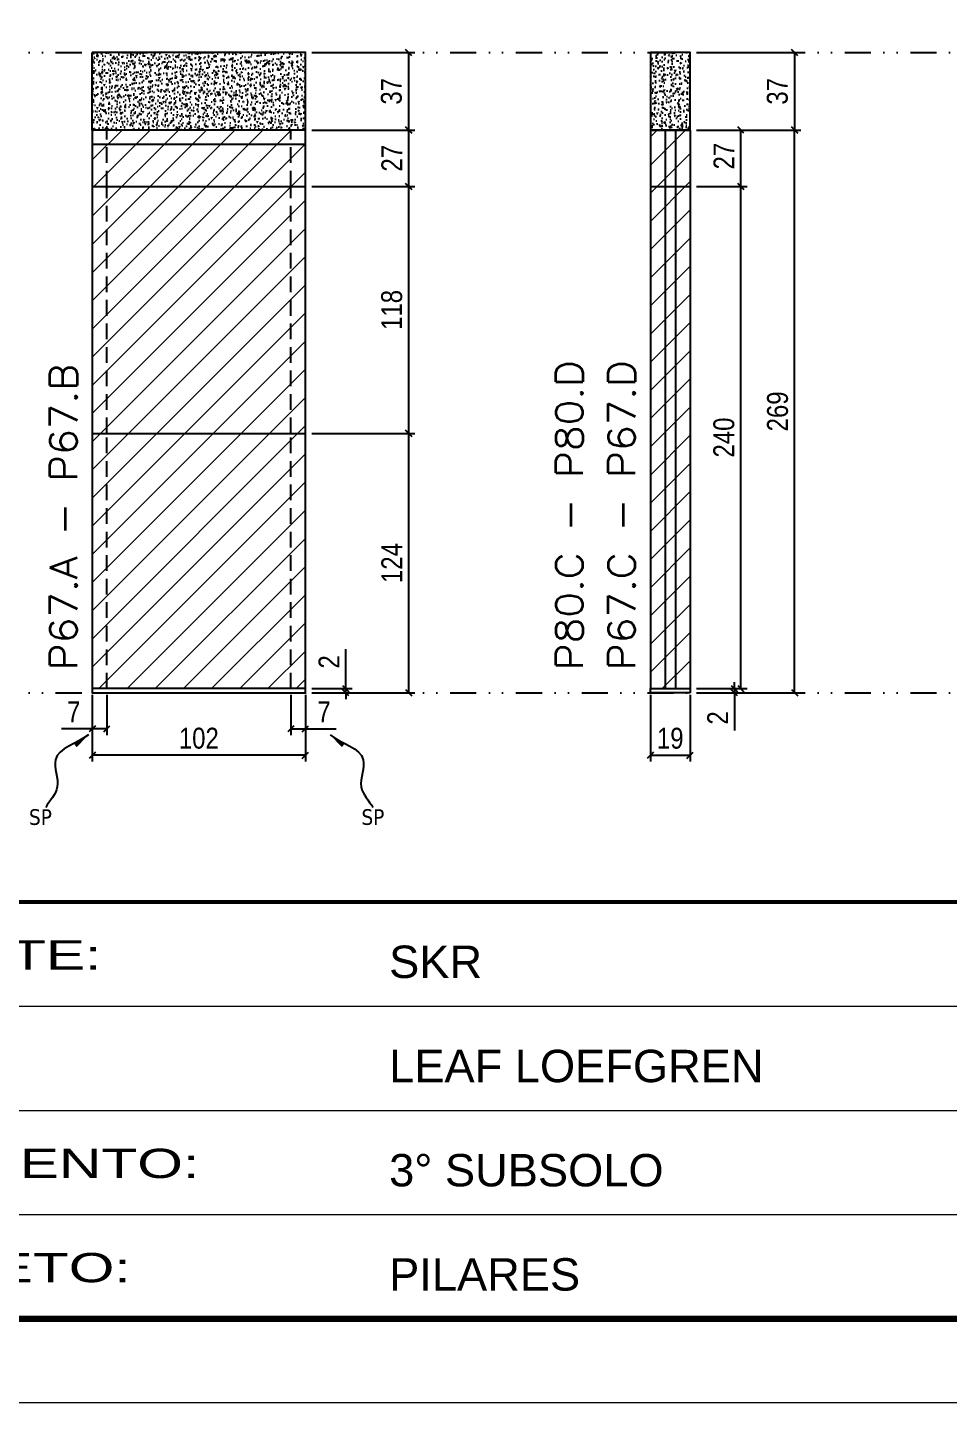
# Model space of a CAD drawing. Header units: millimetres. Extents: x 13777 to 27878, y -21631 to 6985.
# Drawn here: x 19708 to 20148, y 192 to 849 of the extents above; entities that cross this region are included whole.
import ezdxf

# ---------------------------------------------------------------- set-up
doc = ezdxf.new("R2010")
doc.units = ezdxf.units.MM
for name, pattern in [('CONTINUO', [0]), ('DASHED', [0.75, 0.5, -0.25]), ('DIVIDE2', [0.625, 0.25, -0.125, 0, -0.125, 0, -0.125]), ('HIDDEN', [0.375, 0.25, -0.125])]:
    doc.linetypes.add(name, pattern=pattern)
for name, color, linetype in [('COTA', 241, 'Continuous'), ('Nível', 160, 'Continuous'), ('Painéis', 200, 'Continuous'), ('SARR_2.2x7', 40, 'Continuous'), ('Sarrafo de Pressão', 42, 'HIDDEN'), ('texto', 7, 'Continuous')]:
    doc.layers.add(name, color=color, linetype=linetype)
for name, color, linetype, lineweight in [('Folhas', 255, 'Continuous', 9), ('Hachura', 251, 'Continuous', 9), ('SARRAFO DE PRESSAO', 251, 'DASHED', 9), ('Texto Seção', 7, 'Continuous', 15)]:
    doc.layers.add(name, color=color, linetype=linetype, lineweight=lineweight)
doc.styles.add('ARIAL', font='arial.ttf')
doc.styles.add('COTA TECNICA', font='techl___.ttf', dxfattribs={"height": 10})
doc.styles.add('COTA TECNICA-50', font='techl___.ttf', dxfattribs={"height": 10})
doc.styles.add('REGUA-120', font='ROMANS.shx', dxfattribs={"height": 15})
doc.styles.get("Standard").update_dxf_attribs({"font": 'arial.ttf'})
doc.styles.add('Tecnologia', font='')
doc.styles.get('Tecnologia').set_extended_font_data('Forgotten Futurist')
doc.dimstyles.new('COTA PAINEL-50', dxfattribs={"dimtxt": 10, "dimasz": 3, "dimexe": 3, "dimexo": 3, "dimgap": 3, "dimtad": 1, "dimdec": 1, "dimzin": 12, "dimdsep": 46, "dimtxsty": 'COTA TECNICA-50', "dimblk1": 'OBLIQUE', "dimblk2": 'OBLIQUE', "dimsah": 1, "dimcen": 0.9, "dimclrd": 4, "dimclre": 4, "dimclrt": 240, "dimadec": 1, "dimazin": 3, "dimtfac": 1, "dimtdec": 1, "dimtmove": 0, "dimatfit": 3, "dimfxl": 1, "dimtolj": 1, "dimtzin": 12, "dimarcsym": 0})
doc.dimstyles.new('PAINEL', dxfattribs={"dimtxt": 10, "dimasz": 3, "dimexe": 3, "dimexo": 3, "dimgap": 3, "dimtad": 1, "dimdec": 1, "dimzin": 12, "dimdsep": 46, "dimtxsty": 'COTA TECNICA', "dimblk1": 'OBLIQUE', "dimblk2": 'OBLIQUE', "dimsah": 1, "dimcen": 0.9, "dimclrd": 4, "dimclre": 4, "dimclrt": 240, "dimadec": 1, "dimazin": 3, "dimtfac": 1, "dimtdec": 1, "dimtmove": 0, "dimatfit": 3, "dimfxl": 1, "dimtolj": 1, "dimtzin": 12, "dimarcsym": 0})
doc.dimstyles.get("Standard").update_dxf_attribs({"dimtxt": 0.18, "dimasz": 0.18, "dimexe": 0.18, "dimexo": 0.0625, "dimgap": 0.09, "dimtad": 0, "dimtih": 1, "dimtoh": 1, "dimdec": 4, "dimzin": 0, "dimdsep": 46, "dimtxsty": 'Standard', "dimcen": 0.09, "dimadec": 0, "dimazin": 0, "dimtfac": 1, "dimtdec": 4, "dimtofl": 0, "dimtmove": 0, "dimatfit": 3, "dimfxl": 1, "dimtolj": 1, "dimtzin": 0, "dimarcsym": 0})

# ---------------------------------------------------------------- blocks, each defined once
blk = doc.blocks.new('9999999999')
at = {"color": 30, "linetype": 'CONTINUO'}
for p, q in [((98564.56, 34379.64), (99583.98, 34379.64)), ((98564.56, 34329.83), (99487.98, 34329.83)), ((98564.56, 34280.02), (99487.98, 34280.02))]:
    blk.add_line(p, q, dxfattribs=at)
at = {"color": 30, "linetype": 'CONTINUO', "const_width": 2}
blk.add_lwpolyline([(99583.98, 34230.21), (99583.98, 34414.45, 0.414214), (99568.98, 34429.45), (98228.98, 34429.45, 0.414214), (98213.98, 34414.45), (98213.98, 34245.21, 0.414214), (98228.98, 34230.21), (99583.98, 34230.21)], format="xyb", dxfattribs=at)
at = {"layer": 'Folhas'}
blk.add_lwpolyline([(98138.98, 34190.21), (99623.98, 34190.21), (99623.98, 35240.21), (98138.98, 35240.21)], close=True, dxfattribs=at)
at = {"layer": 'Folhas', "color": 30, "const_width": 3}
blk.add_lwpolyline([(98213.98, 34230.21), (99583.98, 34230.21), (99583.98, 35200.21), (98213.98, 35200.21)], close=True, dxfattribs=at)
at = {"color": 7, "linetype": 'Continuous', "ltscale": 5, "style": 'ARIAL'}
for s, height, p in [('SKR', 15.483, (98837.68, 34393.13)), ('LEAF LOEFGREN', 15.4829, (98837.68, 34343.32)), ('3° SUBSOLO', 15.483, (98837.68, 34293.51)), ('PILARES', 15.483, (98837.68, 34243.7))]:
    blk.add_text(s, height=height, dxfattribs=at).set_placement(p)
at = {"layer": 'Folhas', "color": 7, "style": 'Tecnologia', "width": 1.5}
for s, p in [('CLIENTE:', (98573.65, 34397.17)), ('PAVIMENTO:', (98573.65, 34297.5)), ('PROJETO:', (98573.65, 34247.69))]:
    blk.add_text(s, height=14, dxfattribs=at).set_placement(p)
blk = doc.blocks.new('_Oblique')
at = {"color": 0, "linetype": 'ByBlock', "lineweight": -2}
blk.add_line((-0.5, -0.5), (0.5, 0.5), dxfattribs=at)
blk = doc.blocks.new('*D1562')
at = {"layer": 'COTA', "color": 4, "lineweight": -2, "transparency": 16777216}
for p, q in [((19738.65, 530.13), (19738.65, 498.24)), ((19840.65, 530.13), (19840.65, 498.24)), ((19840.65, 501.24), (19738.65, 501.24))]:
    blk.add_line(p, q, dxfattribs=at)
at = {"layer": 'Defpoints', "color": 0, "transparency": 16777216}
for p in [(19738.65, 533.13), (19840.65, 533.13), (19738.65, 501.24)]:
    blk.add_point(p, dxfattribs=at)
at = {"layer": 'COTA', "color": 4, "lineweight": -2, "transparency": 16777216, "xscale": 3, "yscale": 3, "zscale": 3, "rotation": 180}
blk.add_blockref('_Oblique', (19738.65, 501.24), dxfattribs=at)
at = {"layer": 'COTA', "color": 4, "lineweight": -2, "transparency": 16777216, "xscale": 3, "yscale": 3, "zscale": 3}
blk.add_blockref('_Oblique', (19840.65, 501.24), dxfattribs=at)
at = {"layer": 'COTA', "color": 240, "transparency": 16777216, "insert": (19789.65, 509.34), "char_height": 10, "attachment_point": 5, "style": 'COTA TECNICA'}
blk.add_mtext('\\A1;102', dxfattribs=at)
blk = doc.blocks.new('*D1563')
at = {"layer": 'COTA', "color": 4, "lineweight": -2, "transparency": 16777216}
for p, q in [((19833.65, 530.13), (19833.65, 510.89)), ((19840.65, 528.13), (19840.65, 510.89)), ((19833.65, 513.89), (19840.65, 513.89)), ((19840.65, 513.89), (19855.39, 513.89))]:
    blk.add_line(p, q, dxfattribs=at)
at = {"layer": 'Defpoints', "color": 0, "transparency": 16777216}
for p in [(19833.65, 533.13), (19840.65, 531.13), (19840.65, 513.89)]:
    blk.add_point(p, dxfattribs=at)
at = {"layer": 'COTA', "color": 4, "lineweight": -2, "transparency": 16777216, "xscale": 3, "yscale": 3, "zscale": 3, "rotation": 180}
blk.add_blockref('_Oblique', (19833.65, 513.89), dxfattribs=at)
at = {"layer": 'COTA', "color": 4, "lineweight": -2, "transparency": 16777216, "xscale": 3, "yscale": 3, "zscale": 3}
blk.add_blockref('_Oblique', (19840.65, 513.89), dxfattribs=at)
at = {"layer": 'COTA', "color": 240, "transparency": 16777216, "insert": (19849.52, 521.97), "char_height": 10, "attachment_point": 5, "style": 'COTA TECNICA-50'}
blk.add_mtext('\\A1;7', dxfattribs=at)
blk = doc.blocks.new('*D1564')
at = {"layer": 'COTA', "color": 4, "lineweight": -2, "transparency": 16777216}
for p, q in [((19738.65, 528.13), (19738.65, 510.89)), ((19745.65, 530.13), (19745.65, 510.89)), ((19738.65, 513.89), (19723.92, 513.89)), ((19745.65, 513.89), (19738.65, 513.89))]:
    blk.add_line(p, q, dxfattribs=at)
at = {"layer": 'Defpoints', "color": 0, "transparency": 16777216}
for p in [(19745.65, 533.13), (19738.65, 531.13), (19738.65, 513.89)]:
    blk.add_point(p, dxfattribs=at)
at = {"layer": 'COTA', "color": 4, "lineweight": -2, "transparency": 16777216, "xscale": 3, "yscale": 3, "zscale": 3, "rotation": 180}
blk.add_blockref('_Oblique', (19738.65, 513.89), dxfattribs=at)
at = {"layer": 'COTA', "color": 4, "lineweight": -2, "transparency": 16777216, "xscale": 3, "yscale": 3, "zscale": 3}
blk.add_blockref('_Oblique', (19745.65, 513.89), dxfattribs=at)
at = {"layer": 'COTA', "color": 240, "transparency": 16777216, "insert": (19729.79, 521.97), "char_height": 10, "attachment_point": 5, "style": 'COTA TECNICA-50'}
blk.add_mtext('\\A1;7', dxfattribs=at)
blk = doc.blocks.new('*D1565')
at = {"layer": 'COTA', "color": 4, "lineweight": -2, "transparency": 16777216}
for p, q in [((19859.91, 533.13), (19859.91, 551.94)), ((19843.65, 533.13), (19862.91, 533.13)), ((19859.91, 531.13), (19859.91, 533.13)), ((19843.65, 531.13), (19862.91, 531.13)), ((19859.91, 531.13), (19859.91, 528.13))]:
    blk.add_line(p, q, dxfattribs=at)
at = {"layer": 'Defpoints', "color": 0, "transparency": 16777216}
for p in [(19840.65, 533.13), (19840.65, 531.13), (19859.91, 531.13)]:
    blk.add_point(p, dxfattribs=at)
at = {"layer": 'COTA', "color": 4, "lineweight": -2, "transparency": 16777216, "xscale": 3, "yscale": 3, "zscale": 3}
for p, rotation in [((19859.91, 533.13), 270), ((19859.91, 531.13), 90)]:
    blk.add_blockref('_Oblique', p, dxfattribs=dict(at, rotation=rotation))
at = {"layer": 'COTA', "color": 240, "transparency": 16777216, "insert": (19851.91, 545.88), "char_height": 10, "attachment_point": 5, "rotation": 90, "style": 'COTA TECNICA-50'}
blk.add_mtext('\\A1;2', dxfattribs=at)
blk = doc.blocks.new('*D1572')
at = {"layer": 'COTA', "color": 4, "lineweight": -2, "transparency": 16777216}
for p, q in [((19843.65, 837.13), (19893.02, 837.13)), ((19890.02, 800.13), (19890.02, 837.13)), ((19843.65, 800.13), (19893.02, 800.13))]:
    blk.add_line(p, q, dxfattribs=at)
at = {"layer": 'Defpoints', "color": 0, "transparency": 16777216}
for p in [(19840.65, 837.13), (19890.02, 837.13), (19840.65, 800.13)]:
    blk.add_point(p, dxfattribs=at)
at = {"layer": 'COTA', "color": 4, "lineweight": -2, "transparency": 16777216, "xscale": 3, "yscale": 3, "zscale": 3}
for p, rotation in [((19890.02, 837.13), 90), ((19890.02, 800.13), 270)]:
    blk.add_blockref('_Oblique', p, dxfattribs=dict(at, rotation=rotation))
at = {"layer": 'COTA', "color": 240, "transparency": 16777216, "insert": (19881.8, 818.63), "char_height": 10, "attachment_point": 5, "rotation": 90, "style": 'COTA TECNICA-50'}
blk.add_mtext('\\A1;37', dxfattribs=at)
blk = doc.blocks.new('*D1566')
at = {"layer": 'COTA', "color": 4, "lineweight": -2, "transparency": 16777216}
for p, q in [((19843.65, 773.13), (19893.02, 773.13)), ((19890.02, 655.13), (19890.02, 773.13)), ((19843.65, 655.13), (19893.02, 655.13))]:
    blk.add_line(p, q, dxfattribs=at)
at = {"layer": 'Defpoints', "color": 0, "transparency": 16777216}
for p in [(19840.65, 773.13), (19890.02, 773.13), (19840.65, 655.13)]:
    blk.add_point(p, dxfattribs=at)
at = {"layer": 'COTA', "color": 4, "lineweight": -2, "transparency": 16777216, "xscale": 3, "yscale": 3, "zscale": 3}
for p, rotation in [((19890.02, 773.13), 90), ((19890.02, 655.13), 270)]:
    blk.add_blockref('_Oblique', p, dxfattribs=dict(at, rotation=rotation))
at = {"layer": 'COTA', "color": 240, "transparency": 16777216, "insert": (19881.93, 714.13), "char_height": 10, "attachment_point": 5, "rotation": 90, "style": 'COTA TECNICA-50'}
blk.add_mtext('\\A1;118', dxfattribs=at)
blk = doc.blocks.new('*D1567')
at = {"layer": 'COTA', "color": 4, "lineweight": -2, "transparency": 16777216}
for p, q in [((19843.65, 800.13), (19893.02, 800.13)), ((19890.02, 773.13), (19890.02, 800.13)), ((19843.65, 773.13), (19893.02, 773.13))]:
    blk.add_line(p, q, dxfattribs=at)
at = {"layer": 'Defpoints', "color": 0, "transparency": 16777216}
for p in [(19840.65, 800.13), (19890.02, 800.13), (19840.65, 773.13)]:
    blk.add_point(p, dxfattribs=at)
at = {"layer": 'COTA', "color": 4, "lineweight": -2, "transparency": 16777216, "xscale": 3, "yscale": 3, "zscale": 3}
for p, rotation in [((19890.02, 800.13), 90), ((19890.02, 773.13), 270)]:
    blk.add_blockref('_Oblique', p, dxfattribs=dict(at, rotation=rotation))
at = {"layer": 'COTA', "color": 240, "transparency": 16777216, "insert": (19881.95, 786.63), "char_height": 10, "attachment_point": 5, "rotation": 90, "style": 'COTA TECNICA-50'}
blk.add_mtext('\\A1;27', dxfattribs=at)
blk = doc.blocks.new('*D1573')
at = {"layer": 'COTA', "color": 4, "linetype": 'ByBlock', "lineweight": -2, "transparency": 16777216}
for p, q in [((19843.65, 655.13), (19893.02, 655.13)), ((19890.02, 531.13), (19890.02, 655.13)), ((19843.65, 531.13), (19893.02, 531.13))]:
    blk.add_line(p, q, dxfattribs=at)
at = {"layer": 'Defpoints', "color": 0, "linetype": 'ByBlock', "transparency": 16777216}
for p in [(19840.65, 655.13), (19890.02, 655.13), (19840.65, 531.13)]:
    blk.add_point(p, dxfattribs=at)
at = {"layer": 'COTA', "color": 4, "linetype": 'ByBlock', "lineweight": -2, "transparency": 16777216, "xscale": 3, "yscale": 3, "zscale": 3}
for p, rotation in [((19890.02, 655.13), 90), ((19890.02, 531.13), 270)]:
    blk.add_blockref('_Oblique', p, dxfattribs=dict(at, rotation=rotation))
at = {"layer": 'COTA', "color": 240, "linetype": 'ByBlock', "transparency": 16777216, "insert": (19881.95, 593.13), "char_height": 10, "attachment_point": 5, "rotation": 90, "style": 'COTA TECNICA'}
blk.add_mtext('\\A1;124', dxfattribs=at)
blk = doc.blocks.new('*D1574')
at = {"layer": 'COTA', "color": 4, "linetype": 'ByBlock', "lineweight": -2, "transparency": 16777216}
for p, q in [((19843.65, 655.13), (19893.02, 655.13)), ((19890.02, 531.13), (19890.02, 655.13)), ((19843.65, 531.13), (19893.02, 531.13))]:
    blk.add_line(p, q, dxfattribs=at)
at = {"layer": 'Defpoints', "color": 0, "linetype": 'ByBlock', "transparency": 16777216}
for p in [(19840.65, 655.13), (19890.02, 655.13), (19840.65, 531.13)]:
    blk.add_point(p, dxfattribs=at)
at = {"layer": 'COTA', "color": 4, "linetype": 'ByBlock', "lineweight": -2, "transparency": 16777216, "xscale": 3, "yscale": 3, "zscale": 3}
for p, rotation in [((19890.02, 655.13), 90), ((19890.02, 531.13), 270)]:
    blk.add_blockref('_Oblique', p, dxfattribs=dict(at, rotation=rotation))
at = {"layer": 'COTA', "color": 240, "linetype": 'ByBlock', "transparency": 16777216, "insert": (19881.95, 593.13), "char_height": 10, "attachment_point": 5, "rotation": 90, "style": 'COTA TECNICA'}
blk.add_mtext('\\A1;124', dxfattribs=at)
blk = doc.blocks.new('*D1568')
at = {"layer": 'COTA', "color": 4, "lineweight": -2, "transparency": 16777216}
for p, q in [((20005.62, 530.13), (20005.62, 498.24)), ((20024.62, 530.13), (20024.62, 498.24)), ((20005.62, 501.24), (20024.62, 501.24))]:
    blk.add_line(p, q, dxfattribs=at)
at = {"layer": 'Defpoints', "color": 0, "transparency": 16777216}
for p in [(20005.62, 533.13), (20024.62, 533.13), (20024.62, 501.24)]:
    blk.add_point(p, dxfattribs=at)
at = {"layer": 'COTA', "color": 4, "lineweight": -2, "transparency": 16777216, "xscale": 3, "yscale": 3, "zscale": 3, "rotation": 180}
blk.add_blockref('_Oblique', (20005.62, 501.24), dxfattribs=at)
at = {"layer": 'COTA', "color": 4, "lineweight": -2, "transparency": 16777216, "xscale": 3, "yscale": 3, "zscale": 3}
blk.add_blockref('_Oblique', (20024.62, 501.24), dxfattribs=at)
at = {"layer": 'COTA', "color": 240, "transparency": 16777216, "insert": (20015.12, 509.33), "char_height": 10, "attachment_point": 5, "style": 'COTA TECNICA'}
blk.add_mtext('\\A1;19', dxfattribs=at)
blk = doc.blocks.new('*D1569')
at = {"layer": 'COTA', "color": 4, "lineweight": -2, "transparency": 16777216}
for p, q in [((20027.62, 533.13), (20048.81, 533.13)), ((20045.81, 533.13), (20045.81, 536.13)), ((20045.81, 533.13), (20045.81, 531.13)), ((20027.62, 531.13), (20048.81, 531.13)), ((20045.81, 531.13), (20045.81, 513.02))]:
    blk.add_line(p, q, dxfattribs=at)
at = {"layer": 'Defpoints', "color": 0, "transparency": 16777216}
for p in [(20024.62, 533.13), (20045.81, 533.13), (20024.62, 531.13)]:
    blk.add_point(p, dxfattribs=at)
at = {"layer": 'COTA', "color": 4, "lineweight": -2, "transparency": 16777216, "xscale": 3, "yscale": 3, "zscale": 3}
for p, rotation in [((20045.81, 533.13), 270), ((20045.81, 531.13), 90)]:
    blk.add_blockref('_Oblique', p, dxfattribs=dict(at, rotation=rotation))
at = {"layer": 'COTA', "color": 240, "transparency": 16777216, "insert": (20037.81, 519.08), "char_height": 10, "attachment_point": 5, "rotation": 90, "style": 'COTA TECNICA-50'}
blk.add_mtext('\\A1;2', dxfattribs=at)
blk = doc.blocks.new('*D1575')
at = {"layer": 'COTA', "color": 4, "linetype": 'ByBlock', "lineweight": -2, "transparency": 16777216}
for p, q in [((20027.62, 837.13), (20077.61, 837.13)), ((20074.61, 837.13), (20074.61, 800.11)), ((20027.62, 800.11), (20077.61, 800.11))]:
    blk.add_line(p, q, dxfattribs=at)
at = {"layer": 'Defpoints', "color": 0, "linetype": 'ByBlock', "transparency": 16777216}
for p in [(20024.62, 837.13), (20024.62, 800.11), (20074.61, 800.11)]:
    blk.add_point(p, dxfattribs=at)
at = {"layer": 'COTA', "color": 4, "linetype": 'ByBlock', "lineweight": -2, "transparency": 16777216, "xscale": 3, "yscale": 3, "zscale": 3}
for p, rotation in [((20074.61, 837.13), 90), ((20074.61, 800.11), 270)]:
    blk.add_blockref('_Oblique', p, dxfattribs=dict(at, rotation=rotation))
at = {"layer": 'COTA', "color": 240, "linetype": 'ByBlock', "transparency": 16777216, "insert": (20066.39, 818.62), "char_height": 10, "attachment_point": 5, "rotation": 90, "style": 'COTA TECNICA'}
blk.add_mtext('\\A1;37', dxfattribs=at)
blk = doc.blocks.new('*D1570')
at = {"layer": 'COTA', "color": 4, "lineweight": -2, "transparency": 16777216}
for p, q in [((20027.62, 800.13), (20077.61, 800.13)), ((20074.61, 531.13), (20074.61, 800.13)), ((20027.62, 531.13), (20077.61, 531.13))]:
    blk.add_line(p, q, dxfattribs=at)
at = {"layer": 'Defpoints', "color": 0, "transparency": 16777216}
for p in [(20024.62, 800.13), (20074.61, 800.13), (20024.62, 531.13)]:
    blk.add_point(p, dxfattribs=at)
at = {"layer": 'COTA', "color": 4, "lineweight": -2, "transparency": 16777216, "xscale": 3, "yscale": 3, "zscale": 3}
for p, rotation in [((20074.61, 800.13), 90), ((20074.61, 531.13), 270)]:
    blk.add_blockref('_Oblique', p, dxfattribs=dict(at, rotation=rotation))
at = {"layer": 'COTA', "color": 240, "transparency": 16777216, "insert": (20066.48, 665.63), "char_height": 10, "attachment_point": 5, "rotation": 90, "style": 'COTA TECNICA-50'}
blk.add_mtext('\\A1;269', dxfattribs=at)
blk = doc.blocks.new('*D1576')
at = {"layer": 'COTA', "color": 4, "lineweight": -2, "transparency": 16777216}
for p, q in [((20027.62, 773.13), (20051.89, 773.13)), ((20048.89, 533.13), (20048.89, 773.13)), ((20027.62, 533.13), (20051.89, 533.13))]:
    blk.add_line(p, q, dxfattribs=at)
at = {"layer": 'Defpoints', "color": 0, "transparency": 16777216}
for p in [(20024.62, 773.13), (20048.89, 773.13), (20024.62, 533.13)]:
    blk.add_point(p, dxfattribs=at)
at = {"layer": 'COTA', "color": 4, "lineweight": -2, "transparency": 16777216, "xscale": 3, "yscale": 3, "zscale": 3}
for p, rotation in [((20048.89, 773.13), 90), ((20048.89, 533.13), 270)]:
    blk.add_blockref('_Oblique', p, dxfattribs=dict(at, rotation=rotation))
at = {"layer": 'COTA', "color": 240, "transparency": 16777216, "insert": (20040.79, 653.13), "char_height": 10, "attachment_point": 5, "rotation": 90, "style": 'COTA TECNICA'}
blk.add_mtext('\\A1;240', dxfattribs=at)
blk = doc.blocks.new('*D1577')
at = {"layer": 'COTA', "color": 4, "lineweight": -2, "transparency": 16777216}
for p, q in [((20027.62, 800.13), (20051.89, 800.13)), ((20048.89, 773.13), (20048.89, 800.13)), ((20027.62, 773.13), (20051.89, 773.13))]:
    blk.add_line(p, q, dxfattribs=at)
at = {"layer": 'Defpoints', "color": 0, "transparency": 16777216}
for p in [(20024.62, 800.13), (20048.89, 800.13), (20024.62, 773.13)]:
    blk.add_point(p, dxfattribs=at)
at = {"layer": 'COTA', "color": 4, "lineweight": -2, "transparency": 16777216, "xscale": 3, "yscale": 3, "zscale": 3}
for p, rotation in [((20048.89, 800.13), 90), ((20048.89, 773.13), 270)]:
    blk.add_blockref('_Oblique', p, dxfattribs=dict(at, rotation=rotation))
at = {"layer": 'COTA', "color": 240, "transparency": 16777216, "insert": (20040.82, 787.63), "char_height": 10, "attachment_point": 5, "rotation": 90, "style": 'COTA TECNICA'}
blk.add_mtext('\\A1;27', dxfattribs=at)

msp = doc.modelspace()

# ---------------------------------------------------------------- hatches: boundary and pattern name
at = {"layer": 'COTA', "linetype": 'ByBlock'}
h = msp.add_hatch(dxfattribs=at)
h.set_pattern_fill('AR-CONC', color=256, scale=0.03)
h.set_pattern_definition([(50, (14296.5723, -10166.3077), (5.46554, -0.4781726), [0.5715, -6.2865]), (355, (14296.5723, -10166.3077), (-1.0573026, 5.7317054), [0.4572, -5.0292175]), (100.451445, (14297.028, -10166.3476), (4.4082374, 5.2535326), [0.4857003, -5.3427073]), (46.1842, (14296.572, -10164.784), (8.1323712, -1.26127), [0.85725, -9.42975]), (96.63556, (14297.25, -10164.889), (7.122124, 7.4227837), [0.7285507, -8.014068]), (351.18415, (14296.572, -10164.784), (7.122124, 7.422784), [0.685799, -7.543792]), (21, (14297.3343, -10165.1647), (4.5484317, -3.067956), [0.5715, -6.2865]), (326, (14297.3343, -10165.1647), (1.8540609, 5.525639), [0.4572, -5.0292]), (71.451445, (14297.7133, -10165.4204), (6.4024926, 2.457683), [0.4857003, -5.3426981]), (37.5, (14296.5723, -10166.3077), (0.0926581, 2.53665117), [0, -4.96824, 0, -5.1054, 0, -5.04825]), (7.5, (14296.5723, -10166.3077), (2.0045899, 3.00541724), [0, -2.91084, 0, -4.85394, 0, -1.92405]), (327.5, (14294.873, -10166.3077), (4.06771786, -0.17186232), [0, -1.905, 0, -5.9436, 0, -7.8867]), (317.5, (14294.111, -10166.3077), (4.4438754, 0.7627947), [0, -2.4765, 0, -3.94716, 0, -5.6007])])
h.paths.add_polyline_path([(19840.65, 800.13), (19840.65, 837.13), (19738.65, 837.13), (19738.65, 800.13)])
at = {"layer": 'COTA'}
h = msp.add_hatch(dxfattribs=at)
h.set_pattern_fill('AR-CONC', color=256, scale=0.03)
h.set_pattern_definition([(50, (4322.757, -3475.7253), (5.4655401, -0.4781726), [0.5715, -6.2865]), (355, (4322.757, -3475.7253), (-1.0573026, 5.7317054), [0.4572, -5.0292175]), (100.451445, (4323.2125, -3475.765), (4.4082374, 5.2535326), [0.4857003, -5.3427073]), (46.1842, (4322.757, -3474.201), (8.1323712, -1.2612698), [0.85725, -9.42975]), (96.63556, (4323.435, -3474.3064), (7.122124, 7.4227837), [0.7285507, -8.0140682]), (351.18415, (4322.757, -3474.201), (7.122124, 7.4227837), [0.685799, -7.543792]), (21, (4323.519, -3474.5823), (4.5484317, -3.067956), [0.5715, -6.2865]), (326, (4323.519, -3474.5823), (1.8540609, 5.525639), [0.4572, -5.0292]), (71.451445, (4323.898, -3474.838), (6.4024926, 2.457683), [0.4857003, -5.3426981]), (37.5, (4322.757, -3475.7253), (0.0926581, 2.53665117), [0, -4.96824, 0, -5.1054, 0, -5.04825]), (7.5, (4322.757, -3475.7253), (2.00458988, 3.00541724), [0, -2.91084, 0, -4.85394, 0, -1.92405]), (327.5, (4321.0578, -3475.7253), (4.06771786, -0.17186232), [0, -1.905, 0, -5.9436, 0, -7.8867]), (317.5, (4320.2958, -3475.7253), (4.44387544, 0.7627947), [0, -2.4765, 0, -3.94716, 0, -5.6007])])
h.paths.add_polyline_path([(20024.62, 837.13), (20005.62, 837.13), (20005.62, 800.11), (20024.62, 800.11)])
at = {"layer": 'Hachura', "linetype": 'ByBlock'}
h = msp.add_hatch(dxfattribs=at)
h.set_pattern_fill('ANSI31', color=256, scale=3)
h.paths.add_polyline_path([(19738.65, 800.13), (19738.65, 773.13), (19840.65, 773.13), (19840.65, 800.13)])
h.paths.add_polyline_path([(19840.65, 773.13), (19738.65, 773.13), (19738.65, 655.13), (19840.65, 655.13)])
h.paths.add_polyline_path([(19738.65, 655.13), (19738.65, 533.13), (19840.65, 533.13), (19840.65, 655.13)])
h.paths.add_polyline_path([(20024.62, 773.13), (20005.62, 773.13), (20005.62, 533.13), (20024.62, 533.13)])
h.paths.add_polyline_path([(20024.62, 800.11), (20005.62, 800.11), (20005.62, 773.13), (20024.62, 773.13)])
h.paths.add_polyline_path([(20187.71, 655.13), (20289.71, 655.13), (20289.71, 773.13), (20187.71, 773.13)])
h.paths.add_polyline_path([(20187.71, 655.13), (20187.71, 533.13), (20289.71, 533.13), (20289.71, 655.13)])
h.paths.add_polyline_path([(20469.97, 773.11), (20450.97, 773.11), (20450.97, 533.13), (20469.97, 533.13)])

# ---------------------------------------------------------------- linework, layer by layer
at = {"layer": 'COTA', "linetype": 'ByBlock'}
for p, q in [((19840.65, 837.13), (19738.65, 837.13)), ((19738.65, 800.13), (19738.65, 837.13)), ((19840.65, 800.13), (19840.65, 837.13))]:
    msp.add_line(p, q, dxfattribs=at)
msp.add_lwpolyline([(20005.62, 800.11), (20024.62, 800.11), (20024.62, 837.13), (20005.62, 837.13)], close=True, dxfattribs=at)
at = {"layer": 'Nível', "color": 4, "linetype": 'DIVIDE2', "ltscale": 50}
for p, q in [((13777.11, 837.13), (21531.15, 837.13)), ((13777.11, 531.13), (21531.15, 531.13))]:
    msp.add_line(p, q, dxfattribs=at)
at = {"layer": 'Painéis'}
for p, q in [((19840.65, 800.13), (19738.65, 800.13)), ((19738.65, 800.13), (19738.65, 533.13)), ((19840.65, 533.13), (19840.65, 800.13)), ((20005.62, 800.11), (20005.62, 533.13)), ((20005.62, 800.11), (20024.62, 800.11)), ((20024.62, 800.11), (20005.62, 800.11)), ((20024.62, 800.11), (20024.62, 533.13)), ((19738.65, 773.13), (19840.65, 773.13)), ((20005.62, 773.13), (20024.62, 773.13)), ((19738.65, 655.13), (19840.65, 655.13)), ((20005.62, 533.13), (20024.62, 533.13)), ((20005.62, 533.13), (20024.62, 533.13)), ((20005.62, 531.13), (20005.62, 533.13)), ((20024.62, 533.13), (20024.62, 531.13)), ((20024.62, 531.13), (20005.62, 531.13))]:
    msp.add_line(p, q, dxfattribs=at)
msp.add_lwpolyline([(19840.65, 533.13), (19738.65, 533.13), (19738.65, 531.13), (19840.65, 531.13)], close=True, dxfattribs=at)
at = {"layer": 'SARR_2.2x7'}
for p, q in [((20012.62, 800.13), (20012.62, 533.13)), ((20017.62, 800.13), (20017.62, 533.13)), ((19840.65, 793.13), (19738.65, 793.13))]:
    msp.add_line(p, q, dxfattribs=at)
at = {"layer": 'Sarrafo de Pressão', "ltscale": 30}
for p, q in [((19745.65, 773.13), (19745.65, 800.13)), ((19833.65, 773.13), (19833.65, 800.13)), ((19745.65, 655.13), (19745.65, 773.13)), ((19833.65, 655.13), (19833.65, 773.13)), ((19745.65, 533.13), (19745.65, 655.13)), ((19833.65, 533.13), (19833.65, 655.13))]:
    msp.add_line(p, q, dxfattribs=at)

# ---------------------------------------------------------------- block references
at = {"layer": 'SARRAFO DE PRESSAO', "color": 6, "linetype": 'ByBlock'}
msp.add_blockref('9999999999', (-78957.01, -33998.35), dxfattribs=at)

# ---------------------------------------------------------------- texts
at = {"layer": 'texto', "color": 0, "char_height": 7.5, "attachment_point": 5}
for insert in [(19713.88, 471.64), (19872.9, 471.64)]:
    msp.add_mtext('{\\fTahoma|b0|i0|c0|p34;\\C4;SP}', dxfattribs=dict(at, insert=insert))
at = {"layer": 'Texto Seção', "style": 'REGUA-120', "width": 1.1}
for s, p in [('P67.A - P67.B', (19731.41, 541.9)), ('P80.C - P80.D', (19973.37, 541.9)), ('P67.C - P67.D', (19998.37, 541.9))]:
    msp.add_text(s, height=13, rotation=90, dxfattribs=at).set_placement(p)

# ---------------------------------------------------------------- dimensions: what is measured, and where the dimension line sits
at = {"layer": 'COTA'}
for base, p1, p2, angle, dimstyle, picture, middle in [((19890.02, 837.13), (19840.65, 800.13), (19840.65, 837.13), 90, 'COTA PAINEL-50', '*D1572', (19881.8, 818.63)), ((19890.02, 800.13), (19840.65, 773.13), (19840.65, 800.13), 90, 'COTA PAINEL-50', '*D1567', (19881.95, 786.63)), ((20074.61, 800.13), (20024.62, 531.13), (20024.62, 800.13), 90, 'COTA PAINEL-50', '*D1570', (20066.48, 665.63)), ((19890.02, 773.13), (19840.65, 655.13), (19840.65, 773.13), 90, 'COTA PAINEL-50', '*D1566', (19881.93, 714.13)), ((20048.89, 773.13), (20024.62, 533.13), (20024.62, 773.13), 90, 'PAINEL', '*D1576', (20040.79, 653.13)), ((19738.65, 513.89), (19745.65, 533.13), (19738.65, 531.13), 180, 'COTA PAINEL-50', '*D1564', (19729.79, 521.97))]:
    dim = msp.add_linear_dim(base=base, p1=p1, p2=p2, angle=angle, dimstyle=dimstyle, dxfattribs=at)
    dim.commit()
    dim.dimension.update_dxf_attribs({"geometry": picture, "text_midpoint": middle})
at = {"layer": 'COTA', "linetype": 'ByBlock'}
dim = msp.add_linear_dim(base=(20074.61, 800.11), p1=(20024.62, 837.13), p2=(20024.62, 800.11), angle=90, dimstyle='PAINEL', dxfattribs=at)
dim.commit()
dim.dimension.update_dxf_attribs({"geometry": '*D1575', "text_midpoint": (20066.39, 818.62)})
at = {"layer": 'COTA'}
for base, p1, p2, dimstyle, picture, middle in [((20048.89, 800.13), (20024.62, 773.13), (20024.62, 800.13), 'PAINEL', '*D1577', (20048.89, 787.63)), ((19859.91, 531.13), (19840.65, 533.13), (19840.65, 531.13), 'COTA PAINEL-50', '*D1565', (19859.91, 545.88)), ((20045.81, 533.13), (20024.62, 531.13), (20024.62, 533.13), 'COTA PAINEL-50', '*D1569', (20045.81, 519.08))]:
    dim = msp.add_linear_dim(base=base, p1=p1, p2=p2, angle=90, dimstyle=dimstyle, dxfattribs=at)
    dim.commit()
    dim.dimension.update_dxf_attribs({"geometry": picture, "text_midpoint": middle, "dimtype": 160})
at = {"layer": 'COTA', "linetype": 'ByBlock'}
for picture in ['*D1573', '*D1574']:
    dim = msp.add_aligned_dim(p1=(19840.65, 531.13), p2=(19840.65, 655.13), distance=-49.37, dimstyle='PAINEL', dxfattribs=at)
    dim.commit()
    dim.dimension.update_dxf_attribs({"geometry": picture, "text_midpoint": (19881.95, 593.13)})
at = {"layer": 'COTA'}
dim = msp.add_linear_dim(base=(19738.65, 501.24), p1=(19840.65, 533.13), p2=(19738.65, 533.13), angle=180, dimstyle='PAINEL', override={"dimarcsym": 2}, dxfattribs=at)
dim.commit()
dim.dimension.update_dxf_attribs({"geometry": '*D1562', "text_midpoint": (19789.65, 509.34)})
dim = msp.add_linear_dim(base=(19840.65, 513.89), p1=(19833.65, 533.13), p2=(19840.65, 531.13), dimstyle='COTA PAINEL-50', dxfattribs=at)
dim.commit()
dim.dimension.update_dxf_attribs({"geometry": '*D1563', "text_midpoint": (19849.52, 521.97)})
dim = msp.add_linear_dim(base=(20024.62, 501.24), p1=(20005.62, 533.13), p2=(20024.62, 533.13), dimstyle='PAINEL', override={"dimarcsym": 2}, dxfattribs=at)
dim.commit()
dim.dimension.update_dxf_attribs({"geometry": '*D1568', "text_midpoint": (20015.12, 509.33)})

# ---------------------------------------------------------------- leaders
at = {"layer": 'COTA', "path_type": 1}
for points in [[(19736.83, 510.95), (19721.04, 499.12), (19721.97, 486.11), (19716.41, 476.33)], [(19852.48, 510.95), (19868.27, 499.12), (19867.34, 486.11), (19872.9, 476.33)]]:
    msp.add_leader(points, dimstyle='Standard', override={"dimasz": 8}, dxfattribs=at)

doc.saveas('drawing.dxf')
